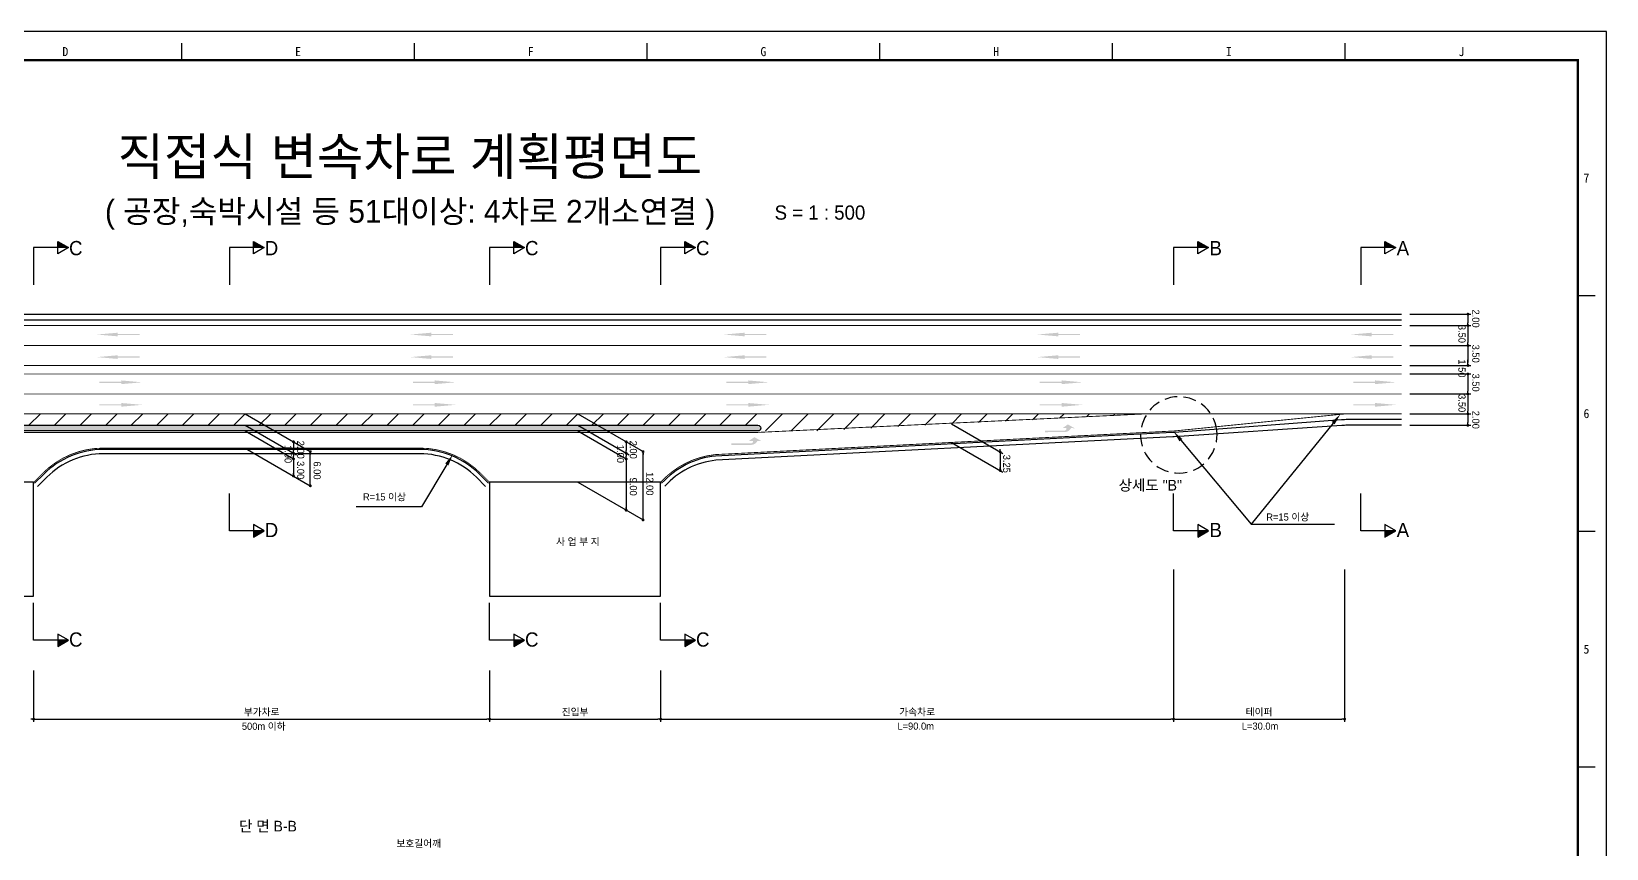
# Model space of a CAD drawing. Header units: millimetres. Extents: x 550 to 974, y 3 to 302.
# Drawn here: x 697.2 to 973.5, y 158.9 to 302.2 of the extents above; entities that cross this region are included whole.
import ezdxf
from ezdxf.enums import TextEntityAlignment as Align

# ---------------------------------------------------------------- set-up
doc = ezdxf.new("R2010")
doc.units = ezdxf.units.MM
doc.linetypes.add('HIDDEN', pattern=[9.525, 6.35, -3.175])
for name, color, linetype in [('CC-GSTR-0004', 4, 'Continuous'), ('CM-LANE-0030', 30, 'Continuous'), ('CZ-DIMT-0002', 7, 'Continuous'), ('CZ-LIN1-0007', 7, 'Continuous'), ('CZ-LIN2-0003', 3, 'Continuous'), ('CZ-LINE-0001', 7, 'Continuous'), ('CZ-TEXT-BOX0', 7, 'Continuous'), ('TITLE', 7, 'Continuous')]:
    doc.layers.add(name, color=color, linetype=linetype)
doc.styles.add('돋움', font='')
doc.styles.add('돋음체', font='')
doc.styles.get('돋움').set_extended_font_data('Dotum')
doc.styles.get('돋음체').set_extended_font_data('DotumChe')

# ---------------------------------------------------------------- blocks, each defined once
blk = doc.blocks.new('_Dot')
at = {"color": 0, "linetype": 'ByBlock', "lineweight": -2}
blk.add_line((-0.5, 0), (-1, 0), dxfattribs=at)
at = {"color": 0, "linetype": 'ByBlock', "const_width": 0.5}
blk.add_lwpolyline([(-0.25, 0, 1), (0.25, 0, 1)], format="xyb", close=True, dxfattribs=at)

msp = doc.modelspace()

# ---------------------------------------------------------------- hatches: boundary and pattern name
at = {"layer": 'CM-LANE-0030'}
h = msp.add_hatch(dxfattribs=at)
h.set_pattern_fill('ANSI31', color=256, style=0)
h.set_pattern_definition([(45, (-1423.4063, 465.829), (-2.245064, 2.245064), [])])
h.paths.add_polyline_path([(625.1, 235.13), (653.79, 232.13), (658.59, 232.13), (658.57, 232.13, -0.949204), (658.62, 233.13), (824.63, 233.13, -0.974596), (824.65, 232.13), (824.64, 232.13), (834.36, 232.13), (892.61, 235.13)])
at = {"layer": 'CZ-LIN1-0007'}
for points in [[(712.3, 249.37), (712.3, 249.16), (716.12, 249.16), (716.12, 248.94), (712.3, 248.94), (712.3, 248.73), (708.65, 249.05)], [(767.3, 249.37), (767.3, 249.16), (771.12, 249.16), (771.12, 248.94), (767.3, 248.94), (767.3, 248.73), (763.65, 249.05)], [(822.3, 249.37), (822.3, 249.16), (826.12, 249.16), (826.12, 248.94), (822.3, 248.94), (822.3, 248.73), (818.65, 249.05)], [(877.3, 249.37), (877.3, 249.16), (881.12, 249.16), (881.12, 248.94), (877.3, 248.94), (877.3, 248.73), (873.65, 249.05)], [(932.3, 249.37), (932.3, 249.16), (936.12, 249.16), (936.12, 248.94), (932.3, 248.94), (932.3, 248.73), (928.65, 249.05)], [(712.3, 245.41), (712.3, 245.2), (716.12, 245.2), (716.12, 244.99), (712.3, 244.98), (712.3, 244.77), (708.65, 245.09)], [(767.3, 245.41), (767.3, 245.2), (771.12, 245.2), (771.12, 244.99), (767.3, 244.98), (767.3, 244.77), (763.65, 245.09)], [(822.3, 245.41), (822.3, 245.2), (826.12, 245.2), (826.12, 244.99), (822.3, 244.98), (822.3, 244.77), (818.65, 245.09)], [(877.3, 245.41), (877.3, 245.2), (881.12, 245.2), (881.12, 244.99), (877.3, 244.98), (877.3, 244.77), (873.65, 245.09)], [(932.3, 245.41), (932.3, 245.2), (936.12, 245.2), (936.12, 244.99), (932.3, 244.98), (932.3, 244.77), (928.65, 245.09)], [(712.91, 241), (712.91, 240.78), (709.08, 240.78), (709.08, 240.57), (712.91, 240.57), (712.91, 240.35), (716.56, 240.67)], [(767.91, 241), (767.91, 240.78), (764.08, 240.78), (764.08, 240.57), (767.91, 240.57), (767.91, 240.35), (771.56, 240.67)], [(822.91, 241), (822.91, 240.78), (819.08, 240.78), (819.08, 240.57), (822.91, 240.57), (822.91, 240.35), (826.56, 240.67)], [(877.91, 241), (877.91, 240.78), (874.08, 240.78), (874.08, 240.57), (877.91, 240.57), (877.91, 240.35), (881.56, 240.67)], [(932.91, 241), (932.91, 240.78), (929.08, 240.78), (929.08, 240.57), (932.91, 240.57), (932.91, 240.35), (936.56, 240.67)], [(712.91, 237.04), (712.91, 236.82), (709.08, 236.82), (709.08, 236.61), (712.91, 236.61), (712.91, 236.39), (716.56, 236.72)], [(767.91, 237.04), (767.91, 236.82), (764.08, 236.82), (764.08, 236.61), (767.91, 236.61), (767.91, 236.39), (771.56, 236.72)], [(822.91, 237.04), (822.91, 236.82), (819.08, 236.82), (819.08, 236.61), (822.91, 236.61), (822.91, 236.39), (826.56, 236.72)], [(877.91, 237.04), (877.91, 236.82), (874.08, 236.82), (874.08, 236.61), (877.91, 236.61), (877.91, 236.39), (881.56, 236.72)], [(932.91, 237.04), (932.91, 236.82), (929.08, 236.82), (929.08, 236.61), (932.91, 236.61), (932.91, 236.39), (936.56, 236.72)], [(878.52, 231.94, 0.267976), (879.55, 232.63), (880.18, 232.62), (879, 233.28), (878.06, 232.63), (878.75, 232.63, -0.504994), (878.45, 232.21), (874.98, 232.19), (874.98, 231.92)], [(823.52, 229.7, 0.267976), (824.55, 230.39), (825.18, 230.39), (824, 231.05), (823.06, 230.4), (823.75, 230.39, -0.504994), (823.45, 229.97), (819.98, 229.95), (819.98, 229.68)]]:
    msp.add_hatch(color=256, dxfattribs=at).paths.add_polyline_path(points)
at = {"layer": 'CZ-LIN2-0003'}
h = msp.add_hatch(dxfattribs=at)
h.set_pattern_fill('CROSS', color=256, scale=0.075, style=0)
h.set_pattern_definition([(0, (-1423.4063, 465.82885), (0.47625, 0.47625), [0.238125, -0.714375]), (90, (-1423.28726, 465.7098), (-0.47625, 0.47625), [0.238125, -0.714375])])
h.paths.add_polyline_path([(824.63, 233.13), (658.62, 233.13, 1), (658.62, 232.13), (824.63, 232.13, 1)])
at = {"layer": 'CZ-LINE-0001'}
for points in [[(701.79, 265.39), (701.79, 264.3), (703.69, 264.3)], [(736.12, 265.39), (736.12, 264.3), (738.02, 264.3)], [(781.79, 265.39), (781.79, 264.3), (783.69, 264.3)], [(811.79, 265.39), (811.79, 264.3), (813.69, 264.3)], [(901.79, 265.39), (901.79, 264.3), (903.69, 264.3)], [(934.62, 265.39), (934.62, 264.3), (936.52, 264.3)], [(738.02, 214.63), (736.12, 214.63), (736.12, 213.53)], [(903.69, 214.63), (901.79, 214.63), (901.79, 213.53)], [(936.52, 214.63), (934.62, 214.63), (934.62, 213.53)], [(703.69, 195.41), (701.79, 195.41), (701.79, 194.32)], [(783.69, 195.41), (781.79, 195.41), (781.79, 194.32)], [(813.69, 195.41), (811.79, 195.41), (811.79, 194.32)]]:
    msp.add_hatch(color=256, dxfattribs=at).paths.add_polyline_path(points)

# ---------------------------------------------------------------- linework, layer by layer
at = {"color": 0, "linetype": 'ByBlock', "lineweight": -2}
for p, q in [((949.19, 252.38), (949.19, 252.13)), ((949.19, 250.88), (949.19, 251.13)), ((949.19, 250.38), (949.19, 250.13)), ((949.19, 247.38), (949.19, 247.63)), ((949.19, 246.88), (949.19, 246.63)), ((949.19, 243.88), (949.19, 244.13)), ((949.19, 243.88), (949.19, 244.13)), ((949.19, 241.88), (949.19, 241.63)), ((949.19, 241.88), (949.19, 241.63)), ((949.19, 238.88), (949.19, 239.13)), ((949.19, 238.38), (949.19, 238.13)), ((949.19, 235.38), (949.19, 235.63)), ((949.19, 234.88), (949.19, 234.63)), ((949.19, 233.38), (949.19, 233.63)), ((743.14, 229.97), (743.14, 229.72)), ((801.51, 229.97), (801.51, 229.72)), ((743.14, 228.47), (743.14, 228.72)), ((743.14, 227.97), (743.14, 227.72)), ((743.14, 227.47), (743.14, 227.72)), ((746.09, 228.26), (746.09, 228.01)), ((801.51, 228.47), (801.51, 228.72)), ((801.51, 227.97), (801.51, 227.72)), ((801.51, 227.47), (801.51, 227.72)), ((804.47, 228.26), (804.47, 228.01)), ((867.11, 228.72), (867.11, 228.97)), ((867.11, 228.22), (867.11, 227.97)), ((743.14, 224.47), (743.14, 224.72)), ((867.11, 225.47), (867.11, 225.72)), ((746.09, 222.76), (746.09, 223.01)), ((801.51, 218.48), (801.51, 218.73)), ((804.47, 216.77), (804.47, 217.02))]:
    msp.add_line(p, q, dxfattribs=at)
at = {"color": 0, "linetype": 'ByBlock', "const_width": 0.25}
for points in [[(949.19, 252.5, 1), (949.19, 252.75, 1)], [(949.19, 250.75, 1), (949.19, 250.5, 1)], [(949.19, 250.5, 1), (949.19, 250.75, 1)], [(949.19, 247.25, 1), (949.19, 247, 1)], [(949.19, 247, 1), (949.19, 247.25, 1)], [(949.19, 243.75, 1), (949.19, 243.5, 1)], [(949.19, 243.75, 1), (949.19, 243.5, 1)], [(949.19, 242, 1), (949.19, 242.25, 1)], [(949.19, 242, 1), (949.19, 242.25, 1)], [(949.19, 238.75, 1), (949.19, 238.5, 1)], [(949.19, 238.5, 1), (949.19, 238.75, 1)], [(949.19, 235, 1), (949.19, 235.25, 1)], [(949.19, 235.25, 1), (949.19, 235, 1)], [(949.19, 233.25, 1), (949.19, 233, 1)], [(743.14, 230.1, 1), (743.14, 230.35, 1)], [(801.51, 230.1, 1), (801.51, 230.35, 1)], [(743.14, 228.35, 1), (743.14, 228.1, 1)], [(743.14, 228.1, 1), (743.14, 228.35, 1)], [(743.14, 227.35, 1), (743.14, 227.1, 1)], [(746.09, 228.39, 1), (746.09, 228.64, 1)], [(801.51, 228.1, 1), (801.51, 228.35, 1)], [(801.51, 228.35, 1), (801.51, 228.1, 1)], [(801.51, 227.35, 1), (801.51, 227.1, 1)], [(804.47, 228.39, 1), (804.47, 228.64, 1)], [(867.11, 228.6, 1), (867.11, 228.35, 1)], [(867.11, 228.35, 1), (867.11, 228.6, 1)], [(743.14, 224.35, 1), (743.14, 224.1, 1)], [(867.11, 225.35, 1), (867.11, 225.1, 1)], [(746.09, 222.64, 1), (746.09, 222.39, 1)], [(801.51, 218.36, 1), (801.51, 218.11, 1)], [(804.47, 216.65, 1), (804.47, 216.4, 1)]]:
    msp.add_lwpolyline(points, format="xyb", close=True, dxfattribs=at)
at = {"layer": 'CC-GSTR-0004'}
for points in [[(597.55, 252.63), (937.55, 252.63)], [(597.55, 251.63), (937.55, 251.63)]]:
    msp.add_lwpolyline(points, dxfattribs=at)
for points in [[(937.55, 234.13), (928.11, 234.13, 0.01872), (926.98, 234.08), (897.72, 231.89, -0.005853), (897.37, 231.87), (817.19, 227.74, 0.185887), (807.73, 222.96)], [(937.55, 233.13), (928.04, 233.13, 0.016655), (927.05, 233.09), (897.66, 231.13), (897.66, 231.13, -0.003788), (897.43, 231.12), (897.43, 231.12), (817.25, 226.99, 0.185554), (808.29, 222.46)], [(777.37, 222.95), (775.76, 224.56, 0.198912), (765.33, 228.88), (709.76, 228.88, 0.198912), (699.33, 224.56), (697.72, 222.95)], [(776.84, 222.42), (775.23, 224.03, 0.198912), (765.33, 228.13), (709.76, 228.13, 0.198912), (699.86, 224.03), (698.25, 222.42)]]:
    msp.add_lwpolyline(points, format="xyb", dxfattribs=at)
at = {"layer": 'CM-LANE-0030', "const_width": 0.15}
for points in [[(597.55, 243.63), (937.55, 243.63)], [(597.55, 242.13), (937.55, 242.13)]]:
    msp.add_lwpolyline(points, dxfattribs=at)
msp.add_lwpolyline([(824.62, 231.88), (658.67, 231.88), (625.1, 235.13), (892.61, 235.13)], close=True, dxfattribs=at)
at = {"layer": 'CZ-LIN1-0007', "const_width": 0.15}
msp.add_lwpolyline([(597.55, 250.63), (937.55, 250.63)], dxfattribs=at)
at = {"layer": 'CZ-LIN1-0007', "linetype": 'HIDDEN', "const_width": 0.15}
for points in [[(597.55, 247.13), (937.55, 247.13)], [(597.55, 238.63), (937.55, 238.63)], [(892.61, 235.13), (928.29, 235.13)]]:
    msp.add_lwpolyline(points, dxfattribs=at)
at = {"layer": 'CZ-LIN1-0007', "const_width": 0.15}
for points in [[(937.55, 235.13), (928.29, 235.13, 0.024922), (926.8, 235.05), (897.91, 232.16), (897.91, 232.16, -0.012053), (897.18, 232.11), (897.18, 232.11), (817.17, 227.99, 0.185992), (807.55, 223.13)], [(777.55, 223.13), (775.94, 224.73, 0.198912), (765.33, 229.13), (709.76, 229.13, 0.198912), (699.15, 224.73), (697.55, 223.13)]]:
    msp.add_lwpolyline(points, format="xyb", dxfattribs=at)
at = {"layer": 'CZ-LIN2-0003'}
msp.add_lwpolyline([(824.63, 233.13, -0.974596), (824.65, 232.13), (824.64, 232.13), (658.59, 232.13), (658.57, 232.13, -0.949204), (658.62, 233.13)], format="xyb", close=True, dxfattribs=at)
for points in [[(697.55, 223.13), (667.55, 223.13), (667.55, 203.13), (697.55, 203.13)], [(807.55, 223.13), (777.55, 223.13), (777.55, 203.13), (807.55, 203.13)]]:
    msp.add_lwpolyline(points, close=True, dxfattribs=at)
at = {"layer": 'CZ-LINE-0001'}
for p, q in [((701.79, 263.2), (701.79, 265.39)), ((701.79, 265.39), (703.69, 264.3)), ((736.12, 263.2), (736.12, 265.39)), ((736.12, 265.39), (738.02, 264.3)), ((781.79, 263.2), (781.79, 265.39)), ((781.79, 265.39), (783.69, 264.3)), ((811.79, 263.2), (811.79, 265.39)), ((811.79, 265.39), (813.69, 264.3)), ((901.79, 263.2), (901.79, 265.39)), ((901.79, 265.39), (903.69, 264.3)), ((934.62, 263.2), (934.62, 265.39)), ((934.62, 265.39), (936.52, 264.3)), ((703.69, 264.3), (697.55, 264.3)), ((697.55, 264.3), (697.55, 257.75)), ((703.69, 264.3), (701.79, 263.2)), ((738.02, 264.3), (731.88, 264.3)), ((731.88, 264.3), (731.88, 257.75)), ((738.02, 264.3), (736.12, 263.2)), ((783.69, 264.3), (777.55, 264.3)), ((777.55, 264.3), (777.55, 257.75)), ((783.69, 264.3), (781.79, 263.2)), ((813.69, 264.3), (807.55, 264.3)), ((807.55, 264.3), (807.55, 257.75)), ((813.69, 264.3), (811.79, 263.2)), ((903.69, 264.3), (897.55, 264.3)), ((897.55, 264.3), (897.55, 257.75)), ((903.69, 264.3), (901.79, 263.2)), ((936.52, 264.3), (930.38, 264.3)), ((930.38, 264.3), (930.38, 257.75)), ((936.52, 264.3), (934.62, 263.2)), ((938.97, 252.63), (949.69, 252.63)), ((949.19, 252.13), (949.19, 251.13)), ((938.97, 250.63), (949.69, 250.63)), ((938.97, 250.63), (949.69, 250.63)), ((949.19, 250.13), (949.19, 247.63)), ((938.97, 247.13), (949.69, 247.13)), ((938.97, 247.13), (949.69, 247.13)), ((949.19, 246.63), (949.19, 244.13)), ((938.97, 243.63), (949.69, 243.63)), ((938.97, 243.63), (949.69, 243.63)), ((949.19, 244.13), (949.19, 244.63)), ((938.97, 242.13), (949.69, 242.13)), ((938.97, 242.13), (949.69, 242.13)), ((949.19, 241.63), (949.19, 239.13)), ((949.19, 241.63), (949.19, 241.13)), ((938.97, 238.63), (949.69, 238.63)), ((938.97, 238.63), (949.69, 238.63)), ((949.19, 238.13), (949.19, 235.63)), ((734.64, 235.13), (746.09, 228.51)), ((793.01, 235.13), (804.47, 228.51)), ((938.97, 235.13), (949.69, 235.13)), ((938.97, 235.13), (949.69, 235.13)), ((734.64, 233.13), (743.64, 227.93)), ((734.64, 233.13), (743.64, 227.93)), ((734.64, 232.13), (743.14, 227.22)), ((793.01, 233.13), (802.01, 227.93)), ((793.01, 233.13), (802.01, 227.93)), ((793.01, 232.13), (801.51, 227.22)), ((858.61, 233.38), (867.61, 228.18)), ((938.97, 233.13), (949.69, 233.13)), ((949.19, 234.63), (949.19, 233.63)), ((743.14, 229.72), (743.14, 228.72)), ((801.51, 229.72), (801.51, 228.72)), ((858.61, 230.13), (867.61, 224.93)), ((734.64, 229.13), (746.09, 222.51)), ((743.14, 227.22), (743.14, 224.22)), ((746.09, 222.51), (746.09, 228.51)), ((801.51, 227.22), (801.51, 218.23)), ((804.47, 216.52), (804.47, 228.51)), ((867.11, 227.97), (867.11, 224.97)), ((731.88, 214.63), (731.88, 221.17)), ((793.01, 223.14), (804.47, 216.52)), ((897.55, 214.63), (897.55, 221.17)), ((930.38, 214.63), (930.38, 221.17)), ((738.02, 214.63), (736.12, 215.72)), ((736.12, 215.72), (736.12, 213.53)), ((903.69, 214.63), (901.79, 215.72)), ((901.79, 215.72), (901.79, 213.53)), ((911.15, 215.78), (925.78, 215.78)), ((936.52, 214.63), (934.62, 215.72)), ((934.62, 215.72), (934.62, 213.53)), ((738.02, 214.63), (731.88, 214.63)), ((736.12, 213.53), (738.02, 214.63)), ((903.69, 214.63), (897.55, 214.63)), ((901.79, 213.53), (903.69, 214.63)), ((936.52, 214.63), (930.38, 214.63)), ((934.62, 213.53), (936.52, 214.63)), ((897.55, 207.86), (897.55, 181.09)), ((897.55, 207.86), (897.55, 181.09)), ((927.55, 207.86), (927.55, 181.09)), ((697.55, 195.41), (697.55, 201.96)), ((777.55, 195.41), (777.55, 201.96)), ((807.55, 195.41), (807.55, 201.96)), ((703.69, 195.41), (701.79, 196.51)), ((701.79, 196.51), (701.79, 194.32)), ((783.69, 195.41), (781.79, 196.51)), ((781.79, 196.51), (781.79, 194.32)), ((813.69, 195.41), (811.79, 196.51)), ((811.79, 196.51), (811.79, 194.32)), ((703.69, 195.41), (697.55, 195.41)), ((701.79, 194.32), (703.69, 195.41)), ((783.69, 195.41), (777.55, 195.41)), ((781.79, 194.32), (783.69, 195.41)), ((813.69, 195.41), (807.55, 195.41)), ((811.79, 194.32), (813.69, 195.41)), ((697.55, 190.14), (697.55, 181.09)), ((697.55, 190.14), (697.55, 181.09)), ((777.55, 190.14), (777.55, 181.09)), ((777.55, 190.14), (777.55, 181.09)), ((807.55, 190.14), (807.55, 181.09)), ((807.55, 190.14), (807.55, 181.09)), ((698.05, 181.59), (777.05, 181.59)), ((778.05, 181.59), (807.05, 181.59)), ((808.05, 181.59), (897.05, 181.59)), ((898.05, 181.59), (927.05, 181.59))]:
    msp.add_line(p, q, dxfattribs=at)
at = {"layer": 'CZ-LINE-0001', "linetype": 'HIDDEN', "ltscale": 0.35}
msp.add_line((905.12, 232.23), (905.12, 232.23), dxfattribs=at)
at = {"layer": 'CZ-LINE-0001'}
for points in [[(925.54, 233.5), (911.15, 215.78)], [(898.83, 230.51), (911.15, 215.78)], [(770.05, 226.27), (765.59, 218.8), (754.11, 218.8)]]:
    msp.add_lwpolyline(points, dxfattribs=at)
at = {"layer": 'CZ-LINE-0001', "linetype": 'HIDDEN', "ltscale": 0.35}
msp.add_arc((898.47, 231.44), 6.7, 6.7667, 6.749, dxfattribs=at)
at = {"layer": 'CZ-LINE-0001'}
for points in [[(925.28, 233.71), (926.8, 235.05), (925.8, 233.29)], [(898.58, 230.3), (897.55, 232.05), (899.09, 230.73)], [(769.76, 226.44), (771.07, 227.98), (770.33, 226.1)]]:
    msp.add_solid(points, dxfattribs=at)
at = {"layer": 'TITLE', "color": 7, "linetype": 'Continuous'}
for p, q in [((723.52, 297.17), (723.52, 300.19)), ((764.35, 297.17), (764.35, 300.19)), ((805.17, 297.17), (805.17, 300.19)), ((846, 297.17), (846, 300.19)), ((886.82, 297.17), (886.82, 300.19)), ((927.64, 297.17), (927.64, 300.19)), ((971.49, 255.84), (968.47, 255.84)), ((971.49, 214.51), (968.47, 214.51)), ((971.49, 173.18), (968.47, 173.18))]:
    msp.add_line(p, q, dxfattribs=at)
at = {"layer": 'TITLE'}
msp.add_lwpolyline([(550.14, 2.83), (973.5, 2.83), (973.5, 302.21), (550.14, 302.21)], close=True, dxfattribs=at)
at = {"layer": 'TITLE', "linetype": 'Continuous', "const_width": 0.403}
msp.add_lwpolyline([(560.22, 7.86), (560.22, 297.17), (968.47, 297.17), (968.47, 7.86)], close=True, dxfattribs=at)

# ---------------------------------------------------------------- block references
at = {"layer": 'CZ-LINE-0001', "xscale": 0.5, "yscale": 0.5, "zscale": 0.5}
for p in [(697.55, 181.59), (777.55, 181.59), (807.55, 181.59), (897.55, 181.59), (927.55, 181.59)]:
    msp.add_blockref('_Dot', p, dxfattribs=at)
at = {"layer": 'CZ-LINE-0001', "xscale": 0.5, "yscale": 0.5, "zscale": 0.5, "rotation": 180}
for p in [(697.55, 181.59), (777.55, 181.59), (807.55, 181.59), (897.55, 181.59)]:
    msp.add_blockref('_Dot', p, dxfattribs=at)

# ---------------------------------------------------------------- texts
at = {"layer": 'CZ-DIMT-0002', "style": '돋움'}
for s, height, p in [('C', 2.5, (704.94, 264.21)), ('D', 2.5, (739.27, 264.21)), ('C', 2.5, (784.94, 264.21)), ('C', 2.5, (814.94, 264.21)), ('B', 2.5, (904.94, 264.21)), ('A', 2.5, (937.78, 264.21)), ('R=15 이상', 1.25, (759.1, 220.57)), ('상세도 "B"', 1.875, (893.46, 222.62)), ('D', 2.5, (739.27, 214.76)), ('B', 2.5, (904.94, 214.76)), ('R=15 이상', 1.25, (917.58, 217.04)), ('A', 2.5, (937.78, 214.76)), ('사 업 부 지', 1.25, (793.03, 212.72)), ('C', 2.5, (704.94, 195.55)), ('C', 2.5, (784.94, 195.55)), ('C', 2.5, (814.94, 195.55)), ('500m 이하', 1.25, (737.92, 180.33)), ('L=90.0m', 1.25, (852.3, 180.36)), ('L=30.0m', 1.25, (912.72, 180.36))]:
    msp.add_text(s, height=height, dxfattribs=at).set_placement(p, align=Align.MIDDLE_CENTER)
for s, p in [('2.00', (949.95, 253.44)), ('3.50', (947.52, 250.75)), ('3.50', (949.95, 247.28)), ('1.50', (947.52, 244.69)), ('3.50', (949.95, 242.21)), ('3.50', (947.52, 238.6)), ('2.00', (949.95, 235.68))]:
    msp.add_text(s, height=1.25, rotation=270, dxfattribs=at).set_placement(p)
at = {"layer": 'CZ-DIMT-0002', "char_height": 1.25, "attachment_point": 5, "rotation": 270, "style": '돋움'}
for s, insert in [('1.00', (742.18, 228.08)), ('\\A1;2.00', (744.39, 228.84)), ('1.00', (800.5, 228.11)), ('\\A1;2.00', (802.76, 228.84)), ('3.00', (744.39, 225.26)), ('6.00', (747.28, 225.2)), ('3.25', (868.26, 226.37)), ('9.00', (802.76, 222.36)), ('12.00', (805.65, 222.87))]:
    msp.add_mtext(s, dxfattribs=dict(at, insert=insert))
at = {"layer": 'CZ-LINE-0001', "char_height": 1.25, "attachment_point": 5, "style": '돋움'}
for s, insert in [('\\A1;부가차로', (737.55, 182.78)), ('\\A1;진입부', (792.55, 182.78)), ('\\A1;가속차로', (852.55, 182.79)), ('\\A1;테이퍼', (912.55, 182.78)), ('\\A1;보호길어깨', (765.11, 159.71))]:
    msp.add_mtext(s, dxfattribs=dict(at, insert=insert))
at = {"layer": 'CZ-TEXT-BOX0', "style": '돋움'}
msp.add_text('단 면 B-B', height=1.875, dxfattribs=at).set_placement((738.65, 162.81), align=Align.MIDDLE_CENTER)
at = {"layer": 'TITLE', "color": 3, "linetype": 'Continuous', "style": '돋음체'}
for s, p in [('D', (703.11, 298.68)), ('E', (743.93, 298.68)), ('F', (784.76, 298.68)), ('G', (825.58, 298.68)), ('H', (866.41, 298.68)), ('I', (907.23, 298.68)), ('J', (948.06, 298.68)), ('7', (969.98, 276.51)), ('6', (969.98, 235.18)), ('5', (969.98, 193.85))]:
    msp.add_text(s, height=1.59, dxfattribs=at).set_placement(p, align=Align.MIDDLE)
at = {"layer": 'TITLE', "style": '돋움'}
for s, height, p in [('직접식 변속차로 계획평면도', 6.5, (763.56, 280.29)), ('( 공장,숙박시설 등 51대이상: 4차로 2개소연결 )', 4, (763.6, 270.66))]:
    msp.add_text(s, height=height, dxfattribs=at).set_placement(p, align=Align.MIDDLE_CENTER)
msp.add_text('S = 1 : 500', height=2.5, dxfattribs=at).set_placement((827.55, 270.45), align=Align.MIDDLE_LEFT)

doc.saveas('drawing.dxf')
